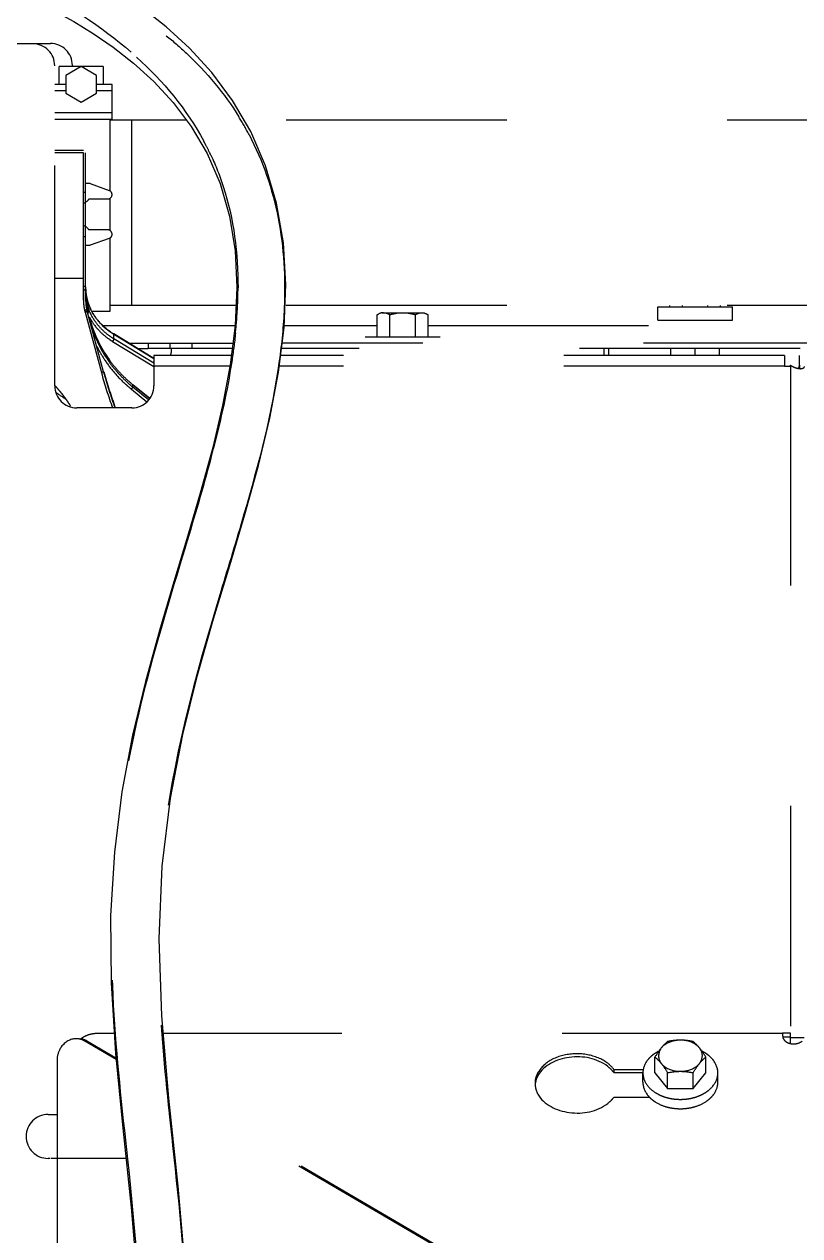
# Model space of a CAD drawing. Header units: millimetres. Extents: x 17886 to 18265, y -8727 to -7321.
# Drawn here: x 17933.659 to 17935.418, y -8656.784 to -8654.035 of the extents above; entities that cross this region are included whole.
import ezdxf

# ---------------------------------------------------------------- set-up
doc = ezdxf.new("R2010")
doc.units = ezdxf.units.MM
doc.linetypes.add('EPL_DASH', pattern=[1, 0.5, -0.5])
doc.layers.add('3884027_DKREDXF_CONTINUOUS_LINE', color=7, linetype='Continuous')

msp = doc.modelspace()

# ---------------------------------------------------------------- linework, layer by layer
at = {"layer": '3884027_DKREDXF_CONTINUOUS_LINE', "color": 7, "linetype": 'EPL_DASH'}
for p, q in [((17933.67797, -8654.07907), (17933.10997, -8654.07907)), ((17933.72797, -8654.85507), (17933.72797, -8654.12907)), ((17933.75297, -8654.17107), (17933.72797, -8654.17107)), ((17933.85797, -8654.17107), (17933.82297, -8654.17107)), ((17933.85797, -8654.25107), (17933.85797, -8654.17107)), ((17933.85797, -8654.25107), (17933.72797, -8654.25107)), ((17933.85297, -8654.25107), (17933.85297, -8654.41114)), ((17933.90297, -8654.67257), (17933.90297, -8654.25257)), ((17933.79297, -8654.32107), (17933.72797, -8654.32107)), ((17933.79297, -8654.32607), (17933.72797, -8654.32607)), ((17933.79297, -8654.66061), (17933.79297, -8654.32607)), ((17933.79797, -8654.65994), (17933.79797, -8654.32607)), ((17933.79797, -8654.41607), (17933.79297, -8654.41607)), ((17933.80797, -8654.39607), (17933.79797, -8654.39607)), ((17933.85297, -8654.42972), (17933.85297, -8654.50241)), ((17933.79297, -8654.51607), (17933.79797, -8654.51607)), ((17933.85297, -8654.5197), (17933.85297, -8654.68607)), ((17933.79797, -8654.53607), (17933.80797, -8654.53607)), ((17933.80138, -8654.68288), (17933.80136, -8654.68283)), ((17934.47043, -8654.68907), (17934.51697, -8654.68907)), ((17935.09547, -8654.70607), (17935.26547, -8654.70607)), ((17934.43197, -8654.74407), (17934.60197, -8654.74407)), ((17933.93997, -8654.75807), (17933.93997, -8654.77007)), ((17933.93997, -8654.75807), (17933.98997, -8654.75807)), ((17933.98997, -8654.77007), (17933.93997, -8654.77007)), ((17934.97411, -8654.78607), (17934.97411, -8654.77007)), ((17934.98451, -8654.78607), (17934.98451, -8654.77007)), ((17933.95297, -8654.78607), (17933.95297, -8654.85507)), ((17935.38297, -8654.78607), (17935.38297, -8654.81007)), ((17935.41697, -8654.80843), (17935.41697, -8654.78607)), ((17935.38297, -8654.81007), (17935.39497, -8654.81007)), ((17935.39697, -8654.80807), (17935.39497, -8654.81007)), ((17933.90513, -8654.8526), (17933.94306, -8654.88334)), ((17933.90297, -8654.90507), (17933.77797, -8654.90507)), ((17933.79593, -8656.34182), (17933.80093, -8656.34182)), ((17933.86283, -8656.32463), (17933.82527, -8656.32463)), ((17935.37897, -8656.32463), (17933.97389, -8656.32463)), ((17935.39697, -8656.32413), (17935.37897, -8656.32413)), ((17935.37897, -8656.32463), (17935.37897, -8656.33049)), ((17935.39697, -8656.33261), (17935.37897, -8656.33261)), ((17935.39697, -8656.34722), (17935.39697, -8656.32413)), ((17934.99597, -8656.40595), (17934.99597, -8656.41302)), ((17934.99597, -8656.40595), (17935.06197, -8656.40595)), ((17934.99597, -8656.41302), (17935.06197, -8656.41302)), ((17935.07758, -8656.46959), (17934.99597, -8656.46959)), ((17933.71297, -8656.50807), (17933.73307, -8656.50807)), ((17933.71297, -8658.45807), (17933.71297, -8656.60807)), ((17933.71714, -8656.60807), (17933.71297, -8656.60807)), ((17933.71897, -8658.45807), (17933.71897, -8656.60807)), ((17933.88968, -8656.60807), (17933.71897, -8656.60807))]:
    msp.add_line(p, q, dxfattribs=at)
at = {"layer": '3884027_DKREDXF_CONTINUOUS_LINE', "color": 6, "linetype": 'EPL_DASH'}
for p, q in [((17933.67797, -8654.07807), (17933.71797, -8654.07807)), ((17933.73797, -8654.17107), (17933.73797, -8654.13065)), ((17933.83797, -8654.13065), (17933.73797, -8654.13065)), ((17933.78797, -8654.13065), (17933.75297, -8654.15086)), ((17933.76797, -8654.12807), (17933.76797, -8654.13065)), ((17933.82297, -8654.15086), (17933.78797, -8654.13065)), ((17933.83797, -8654.13065), (17933.83797, -8654.17107)), ((17933.75297, -8654.15086), (17933.75297, -8654.19128)), ((17933.82297, -8654.19128), (17933.82297, -8654.15086)), ((17933.75297, -8654.18593), (17933.72797, -8654.18593)), ((17933.75297, -8654.19128), (17933.78797, -8654.21148)), ((17933.78797, -8654.21148), (17933.82297, -8654.19128)), ((17933.85797, -8654.18593), (17933.82297, -8654.18593)), ((17933.85797, -8654.23543), (17933.72797, -8654.23543)), ((17933.90297, -8654.25257), (17933.85297, -8654.25257)), ((17933.85797, -8654.25257), (17933.85297, -8654.25257)), ((17933.90297, -8654.25257), (17933.85797, -8654.25257)), ((17934.02674, -8654.25257), (17933.90297, -8654.25257)), ((17935.75297, -8654.25257), (17934.15746, -8654.25257)), ((17934.03748, -8654.26685), (17934.07345, -8654.32807)), ((17934.20627, -8654.35617), (17934.17239, -8654.27814)), ((17933.80797, -8654.39607), (17933.85135, -8654.41167)), ((17933.80529, -8654.43107), (17933.84851, -8654.43107)), ((17933.84797, -8654.50107), (17933.80529, -8654.50107)), ((17933.85135, -8654.52048), (17933.80797, -8654.53607)), ((17933.72797, -8654.61107), (17933.79297, -8654.61107)), ((17934.14102, -8654.63167), (17934.13715, -8654.71818)), ((17933.79655, -8654.68754), (17933.83376, -8654.82514)), ((17933.80137, -8654.68286), (17933.80222, -8654.686)), ((17933.80138, -8654.68558), (17933.80138, -8654.68288)), ((17933.83859, -8654.82318), (17933.80138, -8654.68558)), ((17933.85297, -8654.68607), (17933.81387, -8654.68607)), ((17933.90297, -8654.67257), (17933.85297, -8654.67257)), ((17933.90297, -8654.67257), (17933.85297, -8654.67257)), ((17934.13919, -8654.67257), (17933.90297, -8654.67257)), ((17935.75297, -8654.67257), (17934.24996, -8654.67257)), ((17934.45923, -8654.74407), (17934.45923, -8654.69353)), ((17934.4881, -8654.74407), (17934.4881, -8654.69353)), ((17934.51697, -8654.68907), (17934.56027, -8654.68907)), ((17934.54584, -8654.74407), (17934.54584, -8654.69353)), ((17934.5747, -8654.74407), (17934.5747, -8654.69353)), ((17935.09547, -8654.70607), (17935.09547, -8654.67607)), ((17935.09547, -8654.67607), (17935.26547, -8654.67607)), ((17935.12273, -8654.67607), (17935.12273, -8654.67257)), ((17935.1516, -8654.67607), (17935.1516, -8654.67257)), ((17935.20934, -8654.67607), (17935.20934, -8654.67257)), ((17935.2382, -8654.67607), (17935.2382, -8654.67257)), ((17935.26547, -8654.70607), (17935.26547, -8654.67607)), ((17933.83865, -8654.71807), (17934.13715, -8654.71807)), ((17934.24818, -8654.71807), (17934.45923, -8654.71807)), ((17934.5747, -8654.71807), (17935.56297, -8654.71807)), ((17933.95297, -8654.79276), (17933.86166, -8654.73739)), ((17933.86166, -8654.73739), (17933.86166, -8654.73739)), ((17933.86193, -8654.74812), (17933.86193, -8654.73812)), ((17933.86193, -8654.73812), (17933.95297, -8654.79332)), ((17933.95297, -8654.80332), (17933.86193, -8654.74812)), ((17933.85907, -8654.75417), (17933.95251, -8654.81083)), ((17933.89576, -8654.75807), (17933.93997, -8654.75807)), ((17933.91555, -8654.77007), (17933.93997, -8654.77007)), ((17933.98997, -8654.77007), (17933.98997, -8654.75807)), ((17933.98997, -8654.75807), (17934.1322, -8654.75807)), ((17934.13071, -8654.77007), (17933.98997, -8654.77007)), ((17934.03997, -8654.77007), (17934.03997, -8654.75807)), ((17935.41836, -8654.77007), (17934.24224, -8654.77007)), ((17935.56297, -8654.75807), (17934.2437, -8654.75807)), ((17935.12547, -8654.78607), (17935.12547, -8654.77007)), ((17935.18047, -8654.78607), (17935.18047, -8654.77007)), ((17935.23546, -8654.78607), (17935.23546, -8654.77007)), ((17934.12872, -8654.78607), (17933.95297, -8654.78607)), ((17935.38297, -8654.78607), (17934.24029, -8654.78607)), ((17934.12559, -8654.81007), (17933.95297, -8654.81007)), ((17935.38297, -8654.81007), (17934.23737, -8654.81007)), ((17935.39697, -8654.80807), (17935.39697, -8656.32413)), ((17935.41697, -8654.80843), (17935.41697, -8654.81576)), ((17933.94312, -8654.88325), (17933.90507, -8654.85241)), ((17933.90513, -8654.85777), (17933.90513, -8654.8526)), ((17933.94082, -8654.88669), (17933.90513, -8654.85777)), ((17933.90192, -8654.86277), (17933.93707, -8654.89126)), ((17934.10873, -8654.89985), (17934.08619, -8654.99488)), ((17934.08619, -8654.99488), (17934.05946, -8655.09297)), ((17934.05946, -8655.09297), (17934.02959, -8655.19449)), ((17934.12472, -8655.26288), (17934.15918, -8655.14719)), ((17934.02521, -8655.21694), (17934.02345, -8655.22278)), ((17934.08833, -8655.38385), (17934.12472, -8655.26288)), ((17934.05201, -8655.5113), (17934.08833, -8655.38385)), ((17933.86701, -8656.38338), (17933.79593, -8656.34182)), ((17933.86671, -8656.38028), (17933.80093, -8656.34182)), ((17935.42808, -8656.33407), (17935.39697, -8656.33407)), ((17933.73307, -8656.38643), (17933.73307, -8658.67371)), ((17935.08924, -8656.41397), (17935.08924, -8656.37823)), ((17935.20471, -8656.41397), (17935.20471, -8656.37823)), ((17935.06197, -8656.43518), (17935.06197, -8656.41397)), ((17935.08924, -8656.41397), (17935.11811, -8656.44932)), ((17935.11811, -8656.44932), (17935.11811, -8656.41359)), ((17935.17584, -8656.44932), (17935.17584, -8656.41359)), ((17935.17584, -8656.44932), (17935.20471, -8656.41397)), ((17935.23197, -8656.43518), (17935.23197, -8656.41397)), ((17934.71832, -8656.87818), (17933.98473, -8656.44928)), ((17934.71332, -8656.87818), (17933.985, -8656.45236)), ((17935.11811, -8656.44932), (17935.17584, -8656.44932)), ((17933.99323, -8656.56015), (17933.99526, -8656.57877))]:
    msp.add_line(p, q, dxfattribs=at)
for points in [[(17934.17239, -8654.27814), (17934.13109, -8654.20742), (17934.08419, -8654.14442), (17934.03358, -8654.08894), (17933.98098, -8654.04052), (17933.92792, -8653.9986), (17933.87566, -8653.96249), (17933.82476, -8653.9313), (17933.77535, -8653.90419), (17933.72739, -8653.88046), (17933.68093, -8653.85965), (17933.63643, -8653.84161), (17933.59433, -8653.82623), (17933.55513, -8653.81343), (17933.51944, -8653.80318), (17933.48777, -8653.79543), (17933.46036, -8653.79005), (17933.437, -8653.78689), (17933.41705, -8653.78589), (17933.3986, -8653.78737), (17933.37873, -8653.79338), (17933.35767, -8653.80891)], [(17933.41644, -8653.89675), (17933.42329, -8653.89696), (17933.43631, -8653.89847), (17933.45472, -8653.90173), (17933.47799, -8653.90699), (17933.50548, -8653.91433), (17933.53661, -8653.92383), (17933.5708, -8653.93549), (17933.60746, -8653.94933), (17933.64618, -8653.9654), (17933.68655, -8653.9838), (17933.72821, -8654.00465), (17933.77111, -8654.02835), (17933.81529, -8654.05548), (17933.86064, -8654.08674), (17933.9067, -8654.12291), (17933.95243, -8654.16461), (17933.99655, -8654.21242), (17934.03748, -8654.26685)], [(17934.07345, -8654.32807), (17934.10278, -8654.39589), (17934.12415, -8654.46977), (17934.13687, -8654.54863), (17934.14102, -8654.63167)], [(17934.24799, -8654.72284), (17934.25183, -8654.62487), (17934.24642, -8654.53055), (17934.23119, -8654.44069), (17934.20627, -8654.35617)], [(17934.13715, -8654.71818), (17934.12605, -8654.80764), (17934.10873, -8654.89985)], [(17934.15918, -8655.14719), (17934.19006, -8655.03585), (17934.21598, -8654.92826), (17934.23568, -8654.82397), (17934.24799, -8654.72284)], [(17934.02959, -8655.19449), (17933.99774, -8655.29996), (17933.96519, -8655.41015), (17933.93352, -8655.52576), (17933.90455, -8655.64763), (17933.88037, -8655.77652), (17933.8631, -8655.91291), (17933.85452, -8656.05711), (17933.85555, -8656.20929), (17933.86566, -8656.36963), (17933.88233, -8656.53906)], [(17934.00798, -8656.67081), (17933.98665, -8656.47139), (17933.97044, -8656.28486), (17933.96461, -8656.10954), (17933.97153, -8655.94491), (17933.99033, -8655.79073), (17934.01829, -8655.64647), (17934.05201, -8655.5113)], [(17933.88233, -8656.53906), (17933.9015, -8656.71909), (17933.91762, -8656.91175), (17933.9258, -8657.11912), (17933.92343, -8657.34287), (17933.9107, -8657.585), (17933.88972, -8657.84804), (17933.8634, -8658.13555), (17933.83517, -8658.45245)], [(17933.95089, -8658.40777), (17933.96073, -8658.28806), (17933.9917, -8657.95166), (17934.01731, -8657.64807), (17934.03331, -8657.37167), (17934.03663, -8657.11847), (17934.02695, -8656.88564), (17934.00798, -8656.67081)]]:
    msp.add_lwpolyline(points, dxfattribs=at)
at = {"layer": '3884027_DKREDXF_CONTINUOUS_LINE', "color": 7, "linetype": 'EPL_DASH'}
for centre, radius, start, end in [((17933.67797, -8654.12907), 0.05, 0, 90), ((17933.78797, -8654.51107), 0.02, 30, 75.50794), ((17933.89637, -8654.6606), 0.1034, 180.0068, 185.03768), ((17933.89612, -8654.65724), 0.09815, 180.00032, 181.83888), ((17933.89622, -8654.65993), 0.09825, 180.00163, 190.09006), ((17933.89621, -8654.65724), 0.09824, 181.83855, 185.04483), ((17933.89622, -8654.65723), 0.09825, 185.04674, 190.09007), ((17933.89599, -8654.66062), 0.10302, 185.04318, 190.09362), ((17933.89631, -8654.66056), 0.10335, 190.09641, 193.19785), ((17933.89668, -8654.66048), 0.10372, 193.19663, 195.1239), ((17933.89634, -8654.65721), 0.09837, 190.09236, 195.13097), ((17933.89631, -8654.65991), 0.09834, 190.09168, 193.4219), ((17933.89628, -8654.65992), 0.09831, 193.42146, 195.13185), ((17934.47752, -8654.72361), 0.03517, 112.37455, 114.4147), ((17934.4758, -8654.71933), 0.03055, 107.54804, 112.43328), ((17934.47449, -8654.71524), 0.02625, 102.75157, 107.51985), ((17934.47395, -8654.71291), 0.02386, 99.20967, 102.72535), ((17934.47369, -8654.71121), 0.02214, 90.04976, 99.2464), ((17933.77797, -8654.85507), 0.05, 180, 270), ((17933.47519, -8655.08743), 0.34403, 40.30354, 42.52949), ((17933.47209, -8655.09047), 0.34838, 40.69539, 42.55331), ((17933.90297, -8654.85507), 0.05, 270, 0), ((17933.48112, -8655.0827), 0.33646, 40.34267, 40.69509), ((17933.51876, -8655.05088), 0.28715, 37.61835, 40.36529), ((17933.5254, -8655.04551), 0.27864, 37.71371, 40.40765), ((17933.77637, -8656.37395), 0.03752, 90.70533, 97.54141), ((17933.77635, -8656.37418), 0.03775, 78.30223, 90.68181), ((17933.77611, -8656.37519), 0.03879, 68.82875, 78.24879), ((17933.78135, -8656.37416), 0.03773, 78.28959, 80.93566), ((17933.78112, -8656.37515), 0.03875, 69.19726, 78.25176), ((17933.77568, -8656.37636), 0.04004, 64.37641, 68.85937), ((17933.81858, -8656.37574), 0.04982, 118.78895, 123.71628), ((17933.77543, -8656.37687), 0.0406, 59.68279, 64.37755), ((17933.82027, -8656.37879), 0.0533, 115.30476, 118.80862), ((17933.78074, -8656.3762), 0.03986, 66.35837, 69.22902), ((17933.78048, -8656.37678), 0.04049, 59.6778, 66.35014), ((17933.82522, -8656.39412), 0.06949, 89.95998, 102.01976), ((17935.3915, -8656.33048), 0.01253, 180.03893, 189.92077), ((17935.40198, -8656.32002), 0.02784, 243.54572, 247.8085), ((17935.40274, -8656.31815), 0.02986, 247.81975, 252.30959), ((17935.40348, -8656.31582), 0.03231, 252.31945, 258.20214), ((17935.40381, -8656.31428), 0.03388, 258.1812, 262.90286), ((17935.40397, -8656.31294), 0.03523, 262.92146, 277.07854), ((17935.12113, -8656.42621), 0.06168, 218.11382, 224.82458), ((17935.12485, -8656.42259), 0.06687, 224.77627, 227.75764), ((17935.12864, -8656.41834), 0.07256, 227.80137, 233.66744), ((17935.13241, -8656.41329), 0.07886, 233.63169, 236.95415), ((17933.71297, -8656.55807), 0.05, 90, 270), ((17935.14545, -8656.38477), 0.11038, 252.79371, 259.29493), ((17935.14677, -8656.37784), 0.11743, 259.28888, 266.67179), ((17935.14697, -8656.37518), 0.12011, 266.6496, 273.3504), ((17935.14718, -8656.37784), 0.11743, 273.32821, 280.71112), ((17935.1485, -8656.38476), 0.11039, 280.70519, 287.19807)]:
    msp.add_arc(centre, radius, start, end, dxfattribs=at)
at = {"layer": '3884027_DKREDXF_CONTINUOUS_LINE', "color": 6, "linetype": 'EPL_DASH'}
for centre, radius, start, end in [((17933.71797, -8654.12807), 0.05, 0, 90), ((17933.5765, -8654.59686), 0.6693, 27.80513, 31.72737), ((17933.50838, -8654.6008), 0.63365, 27.82983, 28.38463), ((17933.51347, -8654.59814), 0.62791, 25.619, 27.83223), ((17933.51854, -8654.59568), 0.62228, 25.06984, 25.61638), ((17933.84797, -8654.42108), 0.01, 273.08831, 70.21719), ((17933.78797, -8654.42107), 0.02, 284.49142, 330), ((17933.84797, -8654.51107), 0.01, 289.76582, 90), ((17934.0778, -8654.63061), 0.27983, 180.00008, 181.0592), ((17933.90768, -8654.6317), 0.10971, 180.0044, 182.07019), ((17934.07802, -8654.63579), 0.28005, 180.00086, 183.98187), ((17933.9107, -8654.6317), 0.11273, 181.70269, 185.28839), ((17934.07803, -8654.63061), 0.28006, 181.05935, 183.98195), ((17933.90891, -8654.63166), 0.11094, 182.07179, 185.06621), ((17933.17897, -8654.62789), 0.96467, 357.36555, 359.71183), ((17933.90976, -8654.63159), 0.1118, 185.0633, 185.85321), ((17933.91135, -8654.63163), 0.11338, 185.29387, 190.558), ((17933.91123, -8654.63141), 0.11327, 185.86584, 192.07065), ((17934.078, -8654.63061), 0.28003, 183.98229, 185.18539), ((17934.07792, -8654.63579), 0.27995, 183.98222, 184.37575), ((17934.07801, -8654.63578), 0.28004, 184.37576, 184.95559), ((17934.07828, -8654.63576), 0.28031, 184.95606, 187.96171), ((17934.07828, -8654.63058), 0.28031, 185.18571, 187.96172), ((17933.91276, -8654.63135), 0.11482, 190.56314, 195.78301), ((17933.91279, -8654.64135), 0.11485, 190.77008, 195.78462), ((17933.91233, -8654.63119), 0.1144, 192.06251, 192.8665), ((17933.91261, -8654.63113), 0.11468, 192.86666, 194.07935), ((17933.91356, -8654.63087), 0.11566, 194.08844, 201.00221), ((17933.91476, -8654.63078), 0.1169, 195.78798, 200.9458), ((17934.07881, -8654.6305), 0.28085, 187.96308, 191.93536), ((17934.07875, -8654.63569), 0.28079, 187.96269, 191.30855), ((17933.91476, -8654.64078), 0.1169, 195.78994, 200.94691), ((17933.91475, -8654.63041), 0.11695, 201.00199, 203.33982), ((17933.91731, -8654.62979), 0.11963, 200.95014, 206.02925), ((17933.91612, -8654.62983), 0.11843, 203.33841, 204.99195), ((17933.02793, -8654.6197), 1.11594, 354.05655, 356.77253), ((17933.11919, -8654.62543), 1.02449, 356.80468, 357.38143), ((17933.92038, -8654.64015), 0.12821, 207.43385, 213.27323), ((17933.92884, -8654.63238), 0.13338, 215.96125, 225.40406), ((17934.08504, -8654.63328), 0.28752, 198.89875, 215.53804), ((17933.93614, -8654.62624), 0.14934, 226.48279, 236.22819), ((17933.93545, -8654.62563), 0.14284, 225.41641, 234.43963), ((17933.93967, -8654.61987), 0.14997, 234.40778, 238.77813), ((17934.08473, -8654.63443), 0.2923, 206.76832, 213.03567), ((17933.94004, -8654.62065), 0.15615, 236.17901, 238.76301), ((17933.94297, -8654.77107), 0.05, 342.15093, 1.14122), ((17934.08709, -8654.63287), 0.29512, 213.03906, 220.26052), ((17934.08761, -8654.62618), 0.29074, 215.55152, 219.43303), ((17934.08761, -8654.63135), 0.29074, 215.55152, 219.43303), ((17934.78983, -8654.56652), 0.99044, 195.13666, 199.99169), ((17934.78918, -8654.56609), 0.98475, 195.13385, 200.13767), ((17934.78923, -8654.56337), 0.9848, 195.31395, 200.30387), ((17934.09035, -8654.63004), 0.29944, 220.27169, 227.42195), ((17934.08916, -8654.6249), 0.29275, 219.43423, 223.29816), ((17934.08916, -8654.63007), 0.29275, 219.43423, 223.29816), ((17934.09062, -8654.62351), 0.29476, 223.29919, 227.14619), ((17934.09062, -8654.62869), 0.29476, 223.29919, 227.14619), ((17934.09197, -8654.62831), 0.30181, 227.41819, 230.14026), ((17934.09204, -8654.62198), 0.29685, 227.14719, 230.97653), ((17934.09192, -8654.62729), 0.29667, 227.14641, 230.28959), ((17934.0926, -8654.62755), 0.3028, 230.13911, 230.96919), ((17934.09244, -8654.62667), 0.29747, 230.28835, 230.97499), ((17928.85911, -8662.09202), 8.71115, 55.814305, 55.993934), ((17931.06987, -8654.22006), 3.11643, 345.45084, 345.57366), ((17930.90954, -8654.17836), 3.28209, 345.15256, 345.4493), ((17935.13643, -8656.44216), 0.08634, 116.60869, 122.99628), ((17935.15752, -8656.44216), 0.08634, 57.00372, 63.39125), ((17934.94326, -8656.45316), 0.06626, 37.28563, 41.44603), ((17934.86528, -8656.43779), 0.04797, 169.83253, 179.97687), ((17934.86497, -8656.43777), 0.04767, 180.00073, 184.26289), ((17934.86532, -8656.43774), 0.04801, 184.26734, 190.17122), ((17934.94326, -8656.42945), 0.06626, 318.55397, 322.71437), ((17935.14243, -8656.37315), 0.10032, 245.28208, 252.83752), ((17935.14555, -8656.3632), 0.11075, 252.8187, 259.89205), ((17935.1468, -8656.35639), 0.11768, 259.87411, 266.66686), ((17935.14697, -8656.35396), 0.12011, 266.6496, 273.3504), ((17935.14715, -8656.35639), 0.11768, 273.33314, 280.12589), ((17935.1484, -8656.3632), 0.11075, 280.10795, 287.1813), ((17935.15152, -8656.37315), 0.10032, 287.16248, 294.71792), ((17956.07105, -8654.15495), 22.20844, 186.075558, 186.2174)]:
    msp.add_arc(centre, radius, start, end, dxfattribs=at)
for points, knots in [([(17933.46471, -8653.86134), (17933.54288, -8653.8845), (17933.70177, -8653.95268), (17933.84676, -8654.04848), (17933.91369, -8654.10917)], [0, 0, 0, 0, 0.4743468, 1, 1, 1, 1]), ([(17933.98074, -8654.06051), (17933.99651, -8654.07323), (17934.059, -8654.12738), (17934.11295, -8654.19178), (17934.14578, -8654.24489)], [0, 0, 0, 0, 0.2449813, 1, 1, 1, 1]), ([(17934.16852, -8654.28466), (17934.19981, -8654.34399), (17934.24412, -8654.47416), (17934.25117, -8654.61043), (17934.24835, -8654.67844)], [0, 0, 0, 0, 0.4963221, 1, 1, 1, 1]), ([(17934.08219, -8654.33201), (17934.09294, -8654.355), (17934.13081, -8654.45085), (17934.14399, -8654.55531), (17934.14362, -8654.63274)], [0, 0, 0, 0, 0.2468846, 1, 1, 1, 1]), ([(17934.24835, -8654.67844), (17934.24669, -8654.7185), (17934.23115, -8654.87723), (17934.19037, -8655.03203), (17934.15711, -8655.14638)], [0, 0, 0, 0, 0.2518581, 1, 1, 1, 1]), ([(17934.57095, -8654.69159), (17934.57159, -8654.69188), (17934.57285, -8654.6925), (17934.57409, -8654.69318), (17934.5747, -8654.69353)], [0, 0, 0, 0, 0.4955815, 1, 1, 1, 1]), ([(17933.86171, -8654.74923), (17933.86142, -8654.75011), (17933.86063, -8654.75182), (17933.85966, -8654.75343), (17933.85907, -8654.75417)], [0, 0, 0, 0, 0.4939422, 1, 1, 1, 1]), ([(17933.86193, -8654.73812), (17933.86193, -8654.73798), (17933.86191, -8654.73772), (17933.8617, -8654.73755), (17933.86159, -8654.73752)], [0, 0, 0, 0, 0.5651378, 1, 1, 1, 1]), ([(17933.86193, -8654.74812), (17933.86193, -8654.74828), (17933.86187, -8654.74866), (17933.86177, -8654.74903), (17933.86171, -8654.74923)], [0, 0, 0, 0, 0.4339412, 1, 1, 1, 1]), ([(17934.13787, -8654.73526), (17934.13561, -8654.75703), (17934.12406, -8654.84501), (17934.10467, -8654.93178), (17934.08803, -8654.99647)], [0, 0, 0, 0, 0.2468396, 1, 1, 1, 1]), ([(17933.83859, -8654.82318), (17933.83859, -8654.82378), (17933.83608, -8654.82411), (17933.83487, -8654.82485), (17933.83376, -8654.82514)], [0, 0, 0, 0, 0.3416767, 1, 1, 1, 1]), ([(17933.90192, -8654.86277), (17933.90272, -8654.86185), (17933.90372, -8654.86023), (17933.90513, -8654.85855), (17933.90513, -8654.85777)], [0, 0, 0, 0, 0.6111786, 1, 1, 1, 1]), ([(17933.90513, -8654.8526), (17933.90513, -8654.85255), (17933.90512, -8654.85246), (17933.90502, -8654.85244), (17933.90498, -8654.85244)], [0, 0, 0, 0, 0.5162809, 1, 1, 1, 1]), ([(17933.7537, -8654.88598), (17933.75424, -8654.8868), (17933.75535, -8654.88843), (17933.75646, -8654.89006), (17933.75701, -8654.89088)], [0, 0, 0, 0, 0.4999914, 1, 1, 1, 1]), ([(17934.02345, -8655.22278), (17933.98994, -8655.33395), (17933.92127, -8655.5576), (17933.85583, -8655.90514), (17933.85372, -8656.2598), (17933.88027, -8656.49363), (17933.89288, -8656.60999)], [0, 0, 0, 0, 0.2474841, 0.4985641, 0.7505416, 1, 1, 1, 1]), ([(17934.10455, -8655.3216), (17934.04679, -8655.51262), (17933.96666, -8655.8039), (17933.95756, -8656.20547), (17933.97668, -8656.40502), (17933.98735, -8656.50549)], [0, 0, 0, 0, 0.499029, 0.7473645, 1, 1, 1, 1]), ([(17935.14697, -8656.33972), (17935.14264, -8656.33972), (17935.12694, -8656.3411), (17935.11096, -8656.34848), (17935.10367, -8656.3574)], [0, 0, 0, 0, 0.273408, 1, 1, 1, 1]), ([(17935.19028, -8656.3574), (17935.188, -8656.35461), (17935.17605, -8656.34387), (17935.15925, -8656.33972), (17935.14697, -8656.33972)], [0, 0, 0, 0, 0.2267913, 1, 1, 1, 1]), ([(17934.9821, -8656.39219), (17934.96899, -8656.38216), (17934.93572, -8656.36915), (17934.88419, -8656.37027), (17934.83898, -8656.38927), (17934.82044, -8656.41604), (17934.81806, -8656.42932)], [0, 0, 0, 0, 0.2579116, 0.5348159, 0.789191, 1, 1, 1, 1]), ([(17934.9821, -8656.39927), (17934.95841, -8656.38112), (17934.89726, -8656.36824), (17934.83742, -8656.39619), (17934.82402, -8656.42003)], [0, 0, 0, 0, 0.5217665, 1, 1, 1, 1]), ([(17935.09999, -8656.38717), (17935.10049, -8656.38815), (17935.10163, -8656.39007), (17935.10296, -8656.39188), (17935.10367, -8656.39275)], [0, 0, 0, 0, 0.4931344, 1, 1, 1, 1]), ([(17935.10367, -8656.39275), (17935.10595, -8656.39554), (17935.1179, -8656.40628), (17935.13469, -8656.41043), (17935.14697, -8656.41043)], [0, 0, 0, 0, 0.2267913, 1, 1, 1, 1]), ([(17935.14697, -8656.41043), (17935.15131, -8656.41043), (17935.16701, -8656.40905), (17935.18299, -8656.40167), (17935.19028, -8656.39275)], [0, 0, 0, 0, 0.273408, 1, 1, 1, 1]), ([(17935.20454, -8656.45819), (17935.20783, -8656.45604), (17935.21928, -8656.44743), (17935.22807, -8656.43469), (17935.23064, -8656.42458)], [0, 0, 0, 0, 0.2733414, 1, 1, 1, 1]), ([(17934.82402, -8656.46258), (17934.83742, -8656.48642), (17934.89726, -8656.51437), (17934.95841, -8656.50149), (17934.9821, -8656.48335)], [0, 0, 0, 0, 0.4782335, 1, 1, 1, 1]), ([(17933.99526, -8656.57877), (17934.01058, -8656.7196), (17934.03861, -8657.00203), (17934.03278, -8657.42627), (17933.99946, -8657.84442), (17933.97288, -8658.1208), (17933.96044, -8658.25779)], [0, 0, 0, 0, 0.2524803, 0.5051555, 0.7548509, 1, 1, 1, 1]), ([(17933.89288, -8656.60999), (17933.91178, -8656.78445), (17933.94098, -8657.13516), (17933.91169, -8657.661), (17933.86153, -8658.18024), (17933.83127, -8658.5253), (17933.81931, -8658.69653)], [0, 0, 0, 0, 0.2516547, 0.5033754, 0.7538426, 1, 1, 1, 1])]:
    msp.add_open_spline(points, degree=3, knots=knots, dxfattribs=at)
for points in [[(17933.91369, -8654.10917), (17933.97387, -8654.16375), (17934.02723, -8654.22809), (17934.06585, -8654.29957)], [(17933.82088, -8654.71071), (17933.81462, -8654.70206), (17933.8094, -8654.69254), (17933.80558, -8654.68257)], [(17933.82757, -8654.70877), (17933.82006, -8654.70007), (17933.81363, -8654.69028), (17933.80878, -8654.67986)], [(17933.80981, -8654.68229), (17933.81454, -8654.69198), (17933.82062, -8654.7011), (17933.82765, -8654.70928)], [(17934.51697, -8654.68907), (17934.52671, -8654.68907), (17934.53648, -8654.69083), (17934.54584, -8654.69353)], [(17934.54584, -8654.69353), (17934.5502, -8654.69102), (17934.55523, -8654.68907), (17934.56027, -8654.68907)], [(17934.56027, -8654.68907), (17934.56393, -8654.68907), (17934.56762, -8654.69008), (17934.57095, -8654.69159)], [(17933.80872, -8654.7075), (17933.81762, -8654.73872), (17933.83219, -8654.7688), (17933.85107, -8654.79522)], [(17933.81319, -8654.71049), (17933.81892, -8654.71923), (17933.82574, -8654.72733), (17933.83331, -8654.73454)], [(17933.86166, -8654.73739), (17933.84897, -8654.7297), (17933.83727, -8654.72), (17933.82757, -8654.70877)], [(17933.82765, -8654.70928), (17933.83739, -8654.7206), (17933.84916, -8654.73038), (17933.86193, -8654.73812)], [(17933.75701, -8654.89088), (17933.75929, -8654.89423), (17933.76154, -8654.8976), (17933.76361, -8654.90108)], [(17934.08205, -8655.01938), (17934.06449, -8655.08562), (17934.04496, -8655.15133), (17934.02521, -8655.21694)], [(17934.15711, -8655.14638), (17934.14008, -8655.20493), (17934.12219, -8655.26323), (17934.10455, -8655.3216)], [(17935.11811, -8656.34288), (17935.11282, -8656.34719), (17935.10799, -8656.35211), (17935.10367, -8656.3574)], [(17935.14697, -8656.33972), (17935.13729, -8656.33972), (17935.12759, -8656.34094), (17935.11811, -8656.34288)], [(17935.17584, -8656.34288), (17935.16636, -8656.34094), (17935.15665, -8656.33972), (17935.14697, -8656.33972)], [(17935.19028, -8656.3574), (17935.18596, -8656.35211), (17935.18113, -8656.34719), (17935.17584, -8656.34288)], [(17935.08941, -8656.36975), (17935.08606, -8656.37193), (17935.08286, -8656.37436), (17935.0799, -8656.37705)], [(17935.10367, -8656.3574), (17935.09833, -8656.36394), (17935.09365, -8656.37103), (17935.08924, -8656.37823)], [(17935.10367, -8656.3574), (17935.09735, -8656.36514), (17935.09541, -8656.37828), (17935.09999, -8656.38717)], [(17935.20471, -8656.37823), (17935.2003, -8656.37103), (17935.19562, -8656.36394), (17935.19028, -8656.3574)], [(17935.19622, -8656.36893), (17935.19517, -8656.36474), (17935.19301, -8656.36075), (17935.19028, -8656.3574)], [(17935.19028, -8656.39275), (17935.19545, -8656.38641), (17935.19819, -8656.37687), (17935.19622, -8656.36893)], [(17935.21405, -8656.37705), (17935.21109, -8656.37436), (17935.20789, -8656.37193), (17935.20454, -8656.36975)], [(17934.99597, -8656.40595), (17934.99203, -8656.40077), (17934.98727, -8656.39616), (17934.9821, -8656.39219)], [(17934.99292, -8656.4093), (17934.98967, -8656.40561), (17934.986, -8656.40226), (17934.9821, -8656.39927)], [(17935.07222, -8656.38536), (17935.06606, -8656.3934), (17935.06197, -8656.40384), (17935.06197, -8656.41397)], [(17935.0799, -8656.37705), (17935.07711, -8656.37958), (17935.07451, -8656.38236), (17935.07222, -8656.38536)], [(17935.08924, -8656.37823), (17935.09453, -8656.38255), (17935.09936, -8656.38747), (17935.10367, -8656.39275)], [(17935.10367, -8656.39275), (17935.10902, -8656.3993), (17935.1137, -8656.40638), (17935.11811, -8656.41359)], [(17935.17584, -8656.41359), (17935.18025, -8656.40638), (17935.18493, -8656.3993), (17935.19028, -8656.39275)], [(17935.19028, -8656.39275), (17935.19459, -8656.38747), (17935.19942, -8656.38255), (17935.20471, -8656.37823)], [(17935.22173, -8656.38536), (17935.21944, -8656.38236), (17935.21684, -8656.37958), (17935.21405, -8656.37705)], [(17935.23197, -8656.41397), (17935.23197, -8656.40384), (17935.22789, -8656.3934), (17935.22173, -8656.38536)], [(17934.82402, -8656.42003), (17934.82095, -8656.4255), (17934.81875, -8656.43161), (17934.81783, -8656.43782)], [(17935.06197, -8656.41397), (17935.06197, -8656.41753), (17935.06243, -8656.42112), (17935.06331, -8656.42458)], [(17935.06331, -8656.42458), (17935.06496, -8656.43107), (17935.06815, -8656.43726), (17935.07222, -8656.44257)], [(17935.11811, -8656.41359), (17935.12759, -8656.41165), (17935.13729, -8656.41043), (17935.14697, -8656.41043)], [(17935.14697, -8656.41043), (17935.15665, -8656.41043), (17935.16636, -8656.41165), (17935.17584, -8656.41359)], [(17935.23064, -8656.42458), (17935.23152, -8656.42112), (17935.23197, -8656.41753), (17935.23197, -8656.41397)], [(17934.81806, -8656.44622), (17934.81909, -8656.45193), (17934.82118, -8656.45752), (17934.82402, -8656.46258)], [(17935.07222, -8656.44257), (17935.07692, -8656.44872), (17935.08292, -8656.45396), (17935.08941, -8656.45819)], [(17934.9821, -8656.48335), (17934.986, -8656.48035), (17934.98967, -8656.477), (17934.99292, -8656.47331)], [(17935.08941, -8656.45819), (17935.09294, -8656.46048), (17935.09666, -8656.46251), (17935.10048, -8656.46428)], [(17935.19347, -8656.46428), (17935.19729, -8656.46251), (17935.20101, -8656.46048), (17935.20454, -8656.45819)]]:
    msp.add_open_spline(points, degree=3, dxfattribs=at)
at = {"layer": '3884027_DKREDXF_CONTINUOUS_LINE', "color": 7, "linetype": 'EPL_DASH'}
for points, knots in [([(17933.79797, -8654.63061), (17933.79797, -8654.63), (17933.79546, -8654.62961), (17933.79411, -8654.62932), (17933.79297, -8654.62932)], [0, 0, 0, 0, 0.3502837, 1, 1, 1, 1]), ([(17933.79297, -8654.63708), (17933.79411, -8654.63708), (17933.79546, -8654.6368), (17933.79797, -8654.6364), (17933.79797, -8654.63579)], [0, 0, 0, 0, 0.6497284, 1, 1, 1, 1]), ([(17933.8006, -8654.68277), (17933.79999, -8654.6828), (17933.79863, -8654.68301), (17933.79729, -8654.68329), (17933.79655, -8654.68349)], [0, 0, 0, 0, 0.4433523, 1, 1, 1, 1]), ([(17933.79655, -8654.68754), (17933.79766, -8654.68724), (17933.79887, -8654.68651), (17933.80138, -8654.68618), (17933.80138, -8654.68558)], [0, 0, 0, 0, 0.6583232, 1, 1, 1, 1]), ([(17934.45923, -8654.69353), (17934.45985, -8654.69318), (17934.46109, -8654.6925), (17934.46235, -8654.69188), (17934.46299, -8654.69159)], [0, 0, 0, 0, 0.504419, 1, 1, 1, 1]), ([(17935.41395, -8654.81551), (17935.41449, -8654.81561), (17935.41555, -8654.81578), (17935.41661, -8654.8159), (17935.41713, -8654.81595)], [0, 0, 0, 0, 0.5111951, 1, 1, 1, 1]), ([(17935.41713, -8654.81595), (17935.41858, -8654.81608), (17935.42273, -8654.81639), (17935.42786, -8654.814), (17935.42863, -8654.81125)], [0, 0, 0, 0, 0.3377062, 1, 1, 1, 1]), ([(17933.79092, -8656.3343), (17933.79016, -8656.33481), (17933.78869, -8656.33585), (17933.78728, -8656.33699), (17933.78661, -8656.33757)], [0, 0, 0, 0, 0.5058854, 1, 1, 1, 1]), ([(17935.38405, -8656.34118), (17935.38485, -8656.34192), (17935.38661, -8656.34331), (17935.38856, -8656.34444), (17935.38958, -8656.34495)], [0, 0, 0, 0, 0.4872912, 1, 1, 1, 1])]:
    msp.add_open_spline(points, degree=3, knots=knots, dxfattribs=at)
for points in [[(17934.47367, -8654.68907), (17934.4787, -8654.68907), (17934.48374, -8654.69102), (17934.4881, -8654.69353)], [(17934.4881, -8654.69353), (17934.49746, -8654.69083), (17934.50723, -8654.68907), (17934.51697, -8654.68907)], [(17935.39697, -8654.80839), (17935.39935, -8654.81012), (17935.40196, -8654.81154), (17935.40466, -8654.81269)], [(17935.40466, -8654.81269), (17935.40764, -8654.81396), (17935.41077, -8654.81492), (17935.41395, -8654.81551)], [(17935.41396, -8654.81548), (17935.41628, -8654.81441), (17935.41697, -8654.81099), (17935.41697, -8654.80843)], [(17933.74582, -8654.87506), (17933.74856, -8654.87861), (17933.75121, -8654.88225), (17933.7537, -8654.88597)], [(17933.7537, -8654.88598), (17933.75133, -8654.88243), (17933.74881, -8654.87898), (17933.74621, -8654.8756)], [(17933.77144, -8656.33675), (17933.75879, -8656.33843), (17933.74654, -8656.34783), (17933.74021, -8656.35891)], [(17933.81075, -8656.32616), (17933.80619, -8656.32713), (17933.8017, -8656.3286), (17933.79748, -8656.3306)], [(17935.37916, -8656.33264), (17935.37972, -8656.33587), (17935.38165, -8656.33894), (17935.38405, -8656.34118)], [(17935.40831, -8656.3479), (17935.4136, -8656.34724), (17935.41904, -8656.34529), (17935.42312, -8656.34185)], [(17933.74021, -8656.35891), (17933.73552, -8656.36714), (17933.73307, -8656.37695), (17933.73307, -8656.38643)], [(17935.06197, -8656.43518), (17935.06197, -8656.44551), (17935.06624, -8656.45615), (17935.0726, -8656.46428)], [(17935.22303, -8656.46202), (17935.22847, -8656.45431), (17935.23197, -8656.44461), (17935.23197, -8656.43518)], [(17935.08941, -8656.4794), (17935.09661, -8656.48408), (17935.10459, -8656.48766), (17935.1128, -8656.49021)], [(17935.18114, -8656.49021), (17935.18935, -8656.48767), (17935.19734, -8656.48409), (17935.20454, -8656.4794)], [(17935.20454, -8656.4794), (17935.20789, -8656.47722), (17935.21109, -8656.47478), (17935.21405, -8656.47209)], [(17935.21405, -8656.47209), (17935.21738, -8656.46907), (17935.22044, -8656.46569), (17935.22303, -8656.46202)]]:
    msp.add_open_spline(points, degree=3, dxfattribs=at)

doc.saveas('drawing.dxf')
